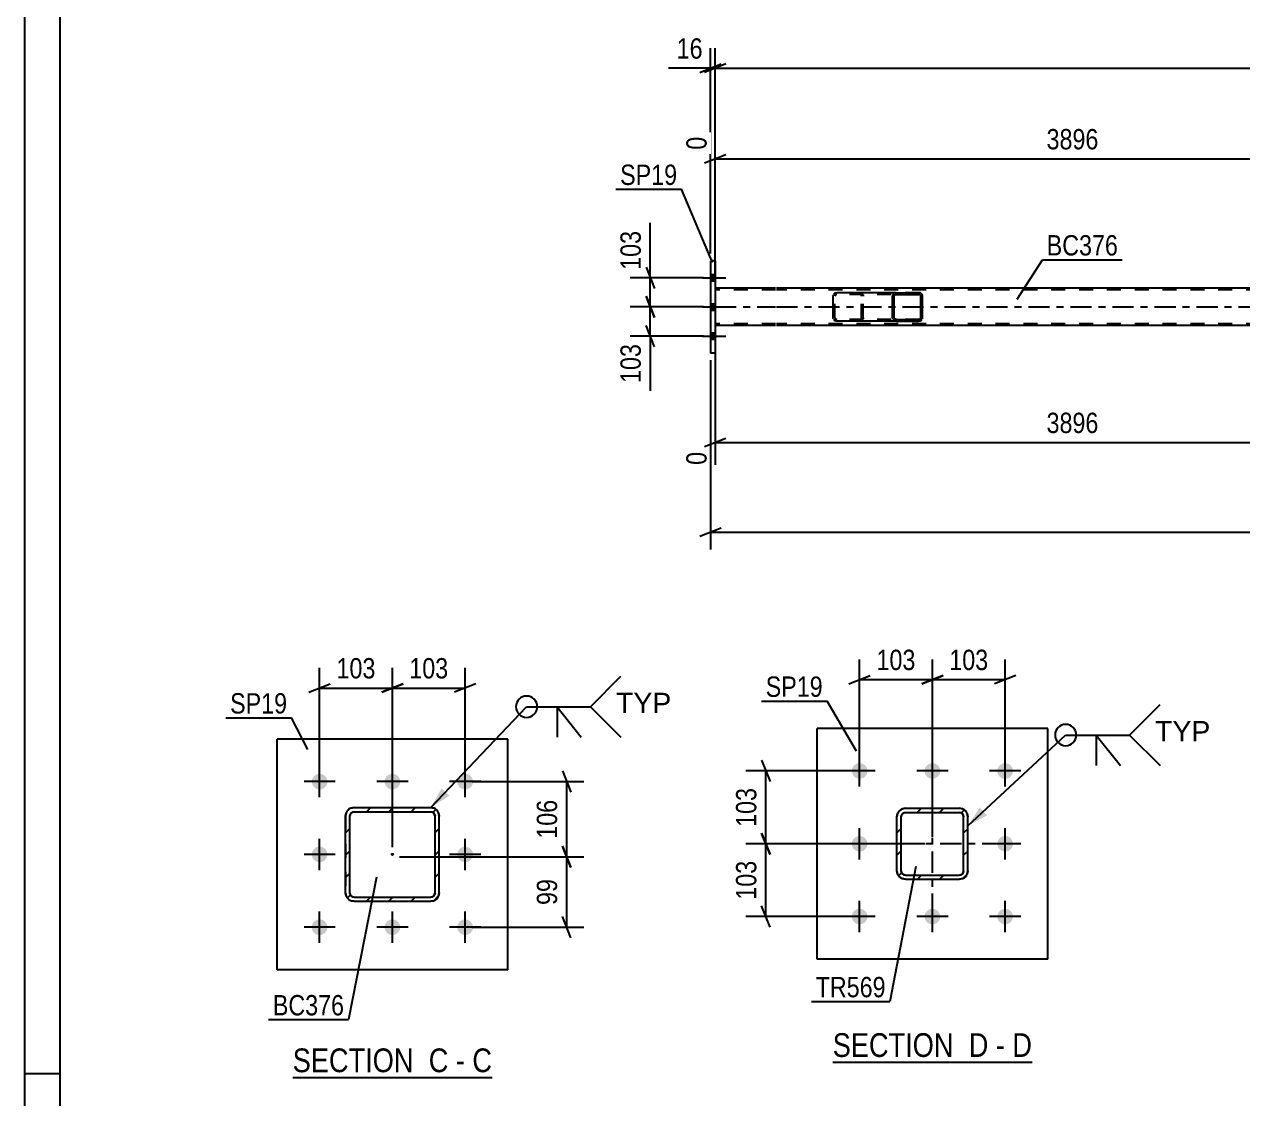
# Model space of a CAD drawing. Header units: millimetres. Extents: x 0 to 841, y 0 to 594.
# Drawn here: x 0 to 171.6, y 145.5 to 296.8 of the extents above; entities that cross this region are included whole.
import ezdxf

# ---------------------------------------------------------------- set-up
doc = ezdxf.new("R2010")
doc.units = ezdxf.units.MM
doc.linetypes.add('DXK_LINE_DOT2', pattern=[3.9198, 1.9599, -1.9599])
doc.linetypes.add('DXK_LINE_DOT3', pattern=[5.9187, 2.979, -0.9799, 0.9799, -0.9799])
doc.styles.add('Arial', font='ARIAL.TTF', dxfattribs={"height": 0.2})
doc.styles.add('Arial Narrow', font='ARIALN.TTF', dxfattribs={"height": 0.2})

# ---------------------------------------------------------------- blocks, each defined once
blk = doc.blocks.new('Unknown-318893670-1135')
at = {"color": 5, "linetype": 'Continuous'}
for p, q in [((0, 594), (0, 0)), ((5, 589), (5, 5)), ((5, 149), (0, 149))]:
    blk.add_line(p, q, dxfattribs=at)
blk = doc.blocks.new('Unknown-318893670-13 - 1372')
at = {"color": 6, "linetype": 'Continuous'}
blk.add_line((37.8, 148.49), (65.87, 148.49), dxfattribs=at)
at = {"color": 0, "linetype": 'Continuous'}
for points in [[(55.91, 149.24), (55.91, 152.74), (37.8, 152.74), (37.8, 149.24)], [(59.73, 149.24), (59.73, 152.74), (56.96, 152.74), (56.96, 149.24)], [(62.05, 149.24), (62.05, 152.74), (60.78, 152.74), (60.78, 149.24)], [(65.87, 149.24), (65.87, 152.74), (63.1, 152.74), (63.1, 149.24)]]:
    blk.add_wipeout(points, dxfattribs=at)
at = {"color": 7, "linetype": 'Continuous', "style": 'Arial Narrow'}
for s, p in [('SECTION ', (37.8, 149.24)), ('C', (56.96, 149.24)), ('C', (63.1, 149.24)), ('-', (60.78, 149.24))]:
    blk.add_text(s, height=3.34, dxfattribs=at).set_placement(p)
blk = doc.blocks.new('Unknown-318893670-14 - 6307')
at = {"color": 6, "linetype": 'Continuous'}
blk.add_line((113.86, 150.64), (141.93, 150.64), dxfattribs=at)
at = {"color": 0, "linetype": 'Continuous'}
for points in [[(131.97, 151.39), (131.97, 154.89), (113.86, 154.89), (113.86, 151.39)], [(135.79, 151.39), (135.79, 154.89), (133.02, 154.89), (133.02, 151.39)], [(138.11, 151.39), (138.11, 154.89), (136.84, 154.89), (136.84, 151.39)], [(141.93, 151.39), (141.93, 154.89), (139.16, 154.89), (139.16, 151.39)]]:
    blk.add_wipeout(points, dxfattribs=at)
at = {"color": 7, "linetype": 'Continuous', "style": 'Arial Narrow'}
for s, p in [('SECTION ', (113.86, 151.39)), ('D', (133.02, 151.39)), ('D', (139.16, 151.39)), ('-', (136.84, 151.39))]:
    blk.add_text(s, height=3.34, dxfattribs=at).set_placement(p)
blk = doc.blocks.new('Part-318893670-2825 - 2723')
at = {"linetype": 'Continuous'}
h = blk.add_hatch(dxfattribs=at)
h.set_pattern_fill('', scale=0.7, style=0, pattern_type=0)
h.set_pattern_definition([(45, (126.485, 258.693), (-1.57154, 1.57154), [])])
h.paths.add_polyline_path([(126.52, 258.51), (126.49, 258.69), (126.37, 258.85), (126.21, 258.95), (126.01, 258.99), (122.78, 258.99), (122.58, 258.95), (122.42, 258.85), (122.31, 258.69), (122.27, 258.51), (122.27, 255.47), (122.31, 255.29), (122.42, 255.13), (122.58, 255.03), (122.78, 254.99), (126.01, 254.99), (126.21, 255.03), (126.37, 255.13), (126.49, 255.29), (126.52, 255.47)])
h.paths.add_polyline_path([(126.25, 255.38), (126.19, 255.3), (126.11, 255.25), (126.01, 255.23), (122.78, 255.23), (122.68, 255.25), (122.6, 255.3), (122.54, 255.38), (122.52, 255.47), (122.52, 258.51), (122.54, 258.6), (122.6, 258.68), (122.68, 258.73), (122.78, 258.75), (126.01, 258.75), (126.11, 258.73), (126.19, 258.68), (126.25, 258.6), (126.27, 258.51), (126.27, 255.47)])
at = {"color": 2, "linetype": 'Continuous'}
for p, q in [((113.92, 258.51), (113.96, 258.69)), ((113.92, 255.47), (113.92, 258.51)), ((114.23, 258.95), (114.43, 258.99)), ((122.78, 258.99), (114.43, 258.99)), ((122.31, 258.69), (122.27, 258.51)), ((122.27, 255.47), (122.27, 258.51)), ((122.52, 258.51), (122.54, 258.6)), ((122.52, 255.47), (122.52, 258.51)), ((122.54, 258.6), (122.6, 258.68)), ((122.78, 258.99), (122.58, 258.95)), ((122.6, 258.68), (122.68, 258.73)), ((122.68, 258.73), (122.78, 258.75)), ((122.78, 258.99), (126.01, 258.99)), ((122.78, 258.75), (126.01, 258.75)), ((126.21, 258.95), (126.01, 258.99)), ((126.01, 258.75), (126.11, 258.73)), ((126.11, 258.73), (126.19, 258.68)), ((126.19, 258.68), (126.25, 258.6)), ((126.25, 258.6), (126.27, 258.51)), ((126.27, 255.47), (126.27, 258.51)), ((126.52, 258.51), (126.49, 258.69)), ((126.52, 255.47), (126.52, 258.51)), ((113.96, 255.29), (113.92, 255.47)), ((114.43, 254.99), (114.23, 255.03)), ((122.78, 254.99), (114.43, 254.99)), ((122.27, 255.47), (122.31, 255.29)), ((122.54, 255.38), (122.52, 255.47)), ((122.6, 255.3), (122.54, 255.38)), ((122.58, 255.03), (122.78, 254.99)), ((122.68, 255.25), (122.6, 255.3)), ((122.78, 255.23), (122.68, 255.25)), ((122.78, 255.23), (126.01, 255.23)), ((122.78, 254.99), (126.01, 254.99)), ((126.11, 255.25), (126.01, 255.23)), ((126.01, 254.99), (126.21, 255.03)), ((126.19, 255.3), (126.11, 255.25)), ((126.25, 255.38), (126.19, 255.3)), ((126.27, 255.47), (126.25, 255.38)), ((126.49, 255.29), (126.52, 255.47))]:
    blk.add_line(p, q, dxfattribs=at)
at = {"color": 7, "linetype": 'DXK_LINE_DOT2'}
for p, q in [((114.19, 258.6), (114.17, 258.51)), ((114.17, 255.47), (114.17, 258.51)), ((114.25, 258.68), (114.19, 258.6)), ((114.33, 258.73), (114.25, 258.68)), ((114.43, 258.75), (114.33, 258.73)), ((126.01, 258.75), (114.43, 258.75)), ((117.66, 258.99), (117.86, 258.95)), ((117.76, 258.73), (117.66, 258.75)), ((117.84, 258.68), (117.76, 258.73)), ((117.9, 258.6), (117.84, 258.68)), ((117.92, 258.51), (117.9, 258.6)), ((117.92, 255.47), (117.92, 258.51)), ((118.14, 258.69), (118.17, 258.51)), ((118.17, 255.47), (118.17, 258.51)), ((126.01, 258.99), (122.78, 258.99)), ((114.17, 255.47), (114.19, 255.38)), ((114.19, 255.38), (114.25, 255.3)), ((114.25, 255.3), (114.33, 255.25)), ((114.33, 255.25), (114.43, 255.23)), ((126.01, 255.23), (114.43, 255.23)), ((117.66, 255.23), (117.76, 255.25)), ((117.86, 255.03), (117.66, 254.99)), ((117.76, 255.25), (117.84, 255.3)), ((117.84, 255.3), (117.9, 255.38)), ((117.9, 255.38), (117.92, 255.47)), ((118.17, 255.47), (118.14, 255.29)), ((126.01, 254.99), (122.78, 254.99))]:
    blk.add_line(p, q, dxfattribs=at)
at = {"color": 2, "linetype": 'Continuous'}
for centre, start, end in [((114.41, 258.49), 110.7583, 155.68), ((122.76, 258.49), 110.7583, 155.68), ((126.03, 258.49), 24.32, 69.2417), ((114.41, 255.49), 204.32, 249.2417), ((122.76, 255.49), 204.32, 249.2417), ((126.03, 255.49), 290.7583, 335.68)]:
    blk.add_arc(centre, 0.496, start, end, dxfattribs=at)
at = {"color": 7, "linetype": 'DXK_LINE_DOT2'}
for centre, start, end in [((117.68, 258.49), 24.32, 69.2417), ((117.68, 255.49), 290.7583, 335.68)]:
    blk.add_arc(centre, 0.496, start, end, dxfattribs=at)
blk = doc.blocks.new('Part-318893670-2822 - 2723')
at = {"color": 2, "linetype": 'Continuous'}
for p, q in [((97.3, 263.49), (96.66, 263.49)), ((96.66, 263.49), (96.66, 250.49)), ((97.3, 263.49), (97.3, 250.49)), ((97.3, 250.49), (96.66, 250.49))]:
    blk.add_line(p, q, dxfattribs=at)
blk = doc.blocks.new('Part-318893670-2893 - 2723')
at = {"color": 2, "linetype": 'Continuous'}
for p, q in [((105.82, 259.63), (97.3, 259.63)), ((197.17, 259.63), (105.92, 259.63)), ((105.82, 254.35), (97.3, 254.35)), ((197.17, 254.35), (105.92, 254.35))]:
    blk.add_line(p, q, dxfattribs=at)
at = {"color": 7, "linetype": 'DXK_LINE_DOT2'}
for p, q in [((97.3, 259.63), (97.3, 254.35)), ((105.82, 259.39), (97.3, 259.39)), ((679.7, 259.39), (105.92, 259.39)), ((105.82, 254.59), (97.3, 254.59)), ((679.7, 254.59), (105.92, 254.59))]:
    blk.add_line(p, q, dxfattribs=at)
at = {"color": 7, "linetype": 'DXK_LINE_DOT3'}
for p, q in [((97.3, 256.99), (105.82, 256.99)), ((105.92, 256.99), (679.7, 256.99))]:
    blk.add_line(p, q, dxfattribs=at)
blk = doc.blocks.new('Bolt-318893670-2943 - 2723')
at = {"linetype": 'Continuous'}
for points in [[(97.3, 260.65), (97.3, 261.53), (96.66, 261.53), (96.66, 260.65)], [(97.3, 260.65), (97.3, 261.53), (96.66, 261.53), (96.66, 260.65)], [(97.3, 260.65), (97.3, 261.53), (96.66, 261.53), (96.66, 260.65)], [(97.3, 256.55), (97.3, 257.43), (96.66, 257.43), (96.66, 256.55)], [(97.3, 256.55), (97.3, 257.43), (96.66, 257.43), (96.66, 256.55)], [(97.3, 252.45), (97.3, 253.33), (96.66, 253.33), (96.66, 252.45)], [(97.3, 252.45), (97.3, 253.33), (96.66, 253.33), (96.66, 252.45)], [(97.3, 252.45), (97.3, 253.33), (96.66, 253.33), (96.66, 252.45)]]:
    blk.add_hatch(color=1, dxfattribs=at).paths.add_polyline_path(points)
at = {"color": 1, "linetype": 'Continuous'}
for p, q in [((95.5, 261.09), (98.82, 261.09)), ((95.5, 261.09), (98.82, 261.09)), ((95.5, 261.09), (98.82, 261.09)), ((96.66, 261.53), (97.3, 261.53)), ((96.66, 261.53), (97.3, 261.53)), ((96.66, 261.53), (97.3, 261.53)), ((96.66, 260.65), (97.3, 260.65)), ((96.66, 260.65), (97.3, 260.65)), ((96.66, 260.65), (97.3, 260.65)), ((96.66, 257.43), (97.3, 257.43)), ((96.66, 257.43), (97.3, 257.43)), ((95.5, 256.99), (98.82, 256.99)), ((95.5, 256.99), (98.82, 256.99)), ((96.66, 256.55), (97.3, 256.55)), ((96.66, 256.55), (97.3, 256.55)), ((95.5, 252.89), (98.82, 252.89)), ((95.5, 252.89), (98.82, 252.89)), ((95.5, 252.89), (98.82, 252.89)), ((96.66, 253.33), (97.3, 253.33)), ((96.66, 253.33), (97.3, 253.33)), ((96.66, 253.33), (97.3, 253.33)), ((96.66, 252.45), (97.3, 252.45)), ((96.66, 252.45), (97.3, 252.45)), ((96.66, 252.45), (97.3, 252.45))]:
    blk.add_line(p, q, dxfattribs=at)
blk = doc.blocks.new('Part-318893670-1404 - 1372')
at = {"linetype": 'Continuous'}
h = blk.add_hatch(dxfattribs=at)
h.set_pattern_fill('', scale=0.7, style=0, pattern_type=0)
h.set_pattern_definition([(45, (57.6958, 173.393), (-1.57154, 1.57154), [])])
h.paths.add_polyline_path([(57.24, 173.3), (57.7, 173.39), (58.09, 173.65), (58.35, 174.04), (58.44, 174.5), (58.44, 185.3), (58.35, 185.76), (58.09, 186.15), (57.7, 186.41), (57.24, 186.5), (46.44, 186.5), (45.98, 186.41), (45.59, 186.15), (45.33, 185.76), (45.24, 185.3), (45.24, 174.5), (45.33, 174.04), (45.59, 173.65), (45.98, 173.39), (46.44, 173.3)])
h.paths.add_polyline_path([(46.44, 173.9), (46.21, 173.95), (46.01, 174.08), (45.88, 174.27), (45.84, 174.5), (45.84, 185.3), (45.88, 185.53), (46.01, 185.73), (46.21, 185.86), (46.44, 185.9), (57.24, 185.9), (57.47, 185.86), (57.66, 185.73), (57.79, 185.53), (57.84, 185.3), (57.84, 174.5), (57.79, 174.27), (57.66, 174.08), (57.47, 173.95), (57.24, 173.9)])
blk.add_hatch(color=30, dxfattribs=at).paths.add_polyline_path([(51.84, 179.8, -1), (51.84, 180, -1)])
at = {"color": 7, "linetype": 'DXK_LINE_DOT2'}
for p, q in [((45.24, 185.3), (45.33, 185.76)), ((45.88, 185.53), (45.84, 185.3)), ((46.01, 185.73), (45.88, 185.53)), ((45.98, 186.41), (46.44, 186.5)), ((46.21, 185.86), (46.01, 185.73)), ((46.44, 185.9), (46.21, 185.86)), ((46.44, 186.5), (57.24, 186.5)), ((46.44, 185.9), (57.24, 185.9)), ((57.24, 186.5), (57.7, 186.41)), ((57.47, 185.86), (57.24, 185.9)), ((57.66, 185.73), (57.47, 185.86)), ((57.79, 185.53), (57.66, 185.73)), ((57.84, 185.3), (57.79, 185.53)), ((58.35, 185.76), (58.44, 185.3)), ((45.24, 185.3), (45.24, 174.5)), ((45.84, 174.5), (45.84, 185.3)), ((57.84, 174.5), (57.84, 185.3)), ((58.44, 174.5), (58.44, 185.3)), ((45.33, 174.04), (45.24, 174.5)), ((45.84, 174.5), (45.88, 174.27)), ((45.88, 174.27), (46.01, 174.08)), ((46.44, 173.3), (45.98, 173.39)), ((46.01, 174.08), (46.21, 173.95)), ((46.21, 173.95), (46.44, 173.9)), ((46.44, 173.9), (57.24, 173.9)), ((57.24, 173.9), (57.47, 173.95)), ((57.7, 173.39), (57.24, 173.3)), ((57.47, 173.95), (57.66, 174.08)), ((57.66, 174.08), (57.79, 174.27)), ((57.79, 174.27), (57.84, 174.5)), ((58.44, 174.5), (58.35, 174.04)), ((46.44, 173.3), (57.24, 173.3))]:
    blk.add_line(p, q, dxfattribs=at)
at = {"color": 2, "linetype": 'Continuous'}
for p, q in [((45.33, 185.76), (45.24, 185.3)), ((45.84, 185.3), (45.88, 185.53)), ((45.88, 185.53), (46.01, 185.73)), ((46.44, 186.5), (45.98, 186.41)), ((46.01, 185.73), (46.21, 185.86)), ((46.21, 185.86), (46.44, 185.9)), ((46.44, 186.5), (46.44, 186.5)), ((46.44, 186.5), (57.24, 186.5)), ((46.44, 185.9), (46.44, 185.9)), ((46.44, 185.9), (57.24, 185.9)), ((57.24, 186.5), (57.24, 186.5)), ((57.7, 186.41), (57.24, 186.5)), ((57.24, 185.9), (57.24, 185.9)), ((57.24, 185.9), (57.47, 185.86)), ((57.47, 185.86), (57.66, 185.73)), ((57.66, 185.73), (57.79, 185.53)), ((57.79, 185.53), (57.84, 185.3)), ((58.44, 185.3), (58.35, 185.76)), ((45.24, 185.3), (45.24, 185.3)), ((45.24, 174.5), (45.24, 185.3)), ((45.84, 185.3), (45.84, 185.3)), ((45.84, 174.5), (45.84, 185.3)), ((57.84, 185.3), (57.84, 185.3)), ((57.84, 174.5), (57.84, 185.3)), ((58.44, 185.3), (58.44, 185.3)), ((58.44, 174.5), (58.44, 185.3)), ((45.24, 174.5), (45.24, 174.5)), ((45.24, 174.5), (45.33, 174.04)), ((45.84, 174.5), (45.84, 174.5)), ((45.88, 174.27), (45.84, 174.5)), ((46.01, 174.08), (45.88, 174.27)), ((45.98, 173.39), (46.44, 173.3)), ((46.21, 173.95), (46.01, 174.08)), ((46.44, 173.9), (46.21, 173.95)), ((46.44, 173.9), (46.44, 173.9)), ((46.44, 173.9), (57.24, 173.9)), ((57.47, 173.95), (57.24, 173.9)), ((57.24, 173.9), (57.24, 173.9)), ((57.24, 173.3), (57.7, 173.39)), ((57.66, 174.08), (57.47, 173.95)), ((57.79, 174.27), (57.66, 174.08)), ((57.84, 174.5), (57.79, 174.27)), ((57.84, 174.5), (57.84, 174.5)), ((58.35, 174.04), (58.44, 174.5)), ((58.44, 174.5), (58.44, 174.5)), ((46.44, 173.3), (46.44, 173.3)), ((46.44, 173.3), (57.24, 173.3)), ((57.24, 173.3), (57.24, 173.3))]:
    blk.add_line(p, q, dxfattribs=at)
at = {"color": 7, "linetype": 'DXK_LINE_DOT3'}
blk.add_line((51.84, 179.9), (51.84, 179.9), dxfattribs=at)
at = {"color": 30, "linetype": 'DXK_LINE_DOT3'}
blk.add_line((51.84, 179.9), (51.84, 179.9), dxfattribs=at)
at = {"color": 30, "linetype": 'Continuous'}
blk.add_circle((51.84, 179.9), 0.1, dxfattribs=at)
at = {"color": 7, "linetype": 'DXK_LINE_DOT2'}
for centre, start, end in [((46.44, 185.3), 112.5, 157.5), ((57.24, 185.3), 22.5, 67.5), ((46.44, 174.5), 202.5, 247.5), ((57.24, 174.5), 292.5, 337.5)]:
    blk.add_arc(centre, 1.2, start, end, dxfattribs=at)
at = {"color": 2, "linetype": 'Continuous'}
for centre, start, end in [((46.44, 185.3), 112.5, 157.5), ((57.24, 185.3), 22.5, 67.5), ((46.44, 174.5), 202.5, 247.5), ((57.24, 174.5), 292.5, 337.5)]:
    blk.add_arc(centre, 1.2, start, end, dxfattribs=at)
blk = doc.blocks.new('Part-318893670-1528 - 1372')
at = {"color": 2, "linetype": 'Continuous'}
for p, q in [((68.09, 196.15), (35.59, 196.15)), ((35.59, 163.65), (35.59, 196.15)), ((68.09, 163.65), (68.09, 196.15)), ((68.09, 163.65), (35.59, 163.65))]:
    blk.add_line(p, q, dxfattribs=at)
blk = doc.blocks.new('Bolt-318893670-1536 - 1372')
at = {"linetype": 'Continuous'}
for points in [[(41.59, 189.05, -1), (41.59, 191.25, -1)], [(51.84, 189.05, -1), (51.84, 191.25, -1)], [(62.09, 189.05, -1), (62.09, 191.25, -1)], [(41.59, 178.8, -1), (41.59, 181, -1)], [(62.09, 178.8, -1), (62.09, 181, -1)], [(41.59, 168.55, -1), (41.59, 170.75, -1)], [(51.84, 168.55, -1), (51.84, 170.75, -1)], [(62.09, 168.55, -1), (62.09, 170.75, -1)]]:
    blk.add_hatch(color=1, dxfattribs=at).paths.add_polyline_path(points)
at = {"color": 1, "linetype": 'Continuous'}
for p, q in [((41.59, 187.95), (41.59, 192.35)), ((51.84, 187.95), (51.84, 192.35)), ((62.09, 187.95), (62.09, 192.35)), ((43.79, 190.15), (39.39, 190.15)), ((54.04, 190.15), (49.64, 190.15)), ((64.29, 190.15), (59.89, 190.15)), ((41.59, 177.7), (41.59, 182.1)), ((62.09, 177.7), (62.09, 182.1)), ((43.79, 179.9), (39.39, 179.9)), ((64.29, 179.9), (59.89, 179.9)), ((41.59, 167.45), (41.59, 171.85)), ((51.84, 167.45), (51.84, 171.85)), ((62.09, 167.45), (62.09, 171.85)), ((43.79, 169.65), (39.39, 169.65)), ((54.04, 169.65), (49.64, 169.65)), ((64.29, 169.65), (59.89, 169.65))]:
    blk.add_line(p, q, dxfattribs=at)
blk = doc.blocks.new('Bolt-318893670-6455 - 6307')
at = {"linetype": 'Continuous'}
for points in [[(117.65, 190.55, -1), (117.65, 192.75, -1)], [(127.9, 190.55, -1), (127.9, 192.75, -1)], [(138.15, 190.55, -1), (138.15, 192.75, -1)], [(117.65, 180.3, -1), (117.65, 182.5, -1)], [(138.15, 180.3, -1), (138.15, 182.5, -1)], [(117.65, 170.05, -1), (117.65, 172.25, -1)], [(127.9, 170.05, -1), (127.9, 172.25, -1)], [(138.15, 170.05, -1), (138.15, 172.25, -1)]]:
    blk.add_hatch(color=1, dxfattribs=at).paths.add_polyline_path(points)
at = {"color": 1, "linetype": 'Continuous'}
for p, q in [((117.65, 189.45), (117.65, 193.85)), ((127.9, 189.45), (127.9, 193.85)), ((138.15, 189.45), (138.15, 193.85)), ((119.85, 191.65), (115.45, 191.65)), ((130.1, 191.65), (125.7, 191.65)), ((140.35, 191.65), (135.95, 191.65)), ((117.65, 179.2), (117.65, 183.6)), ((138.15, 179.2), (138.15, 183.6)), ((119.85, 181.4), (115.45, 181.4)), ((140.35, 181.4), (135.95, 181.4)), ((117.65, 168.95), (117.65, 173.35)), ((127.9, 168.95), (127.9, 173.35)), ((138.15, 168.95), (138.15, 173.35)), ((119.85, 171.15), (115.45, 171.15)), ((130.1, 171.15), (125.7, 171.15)), ((140.35, 171.15), (135.95, 171.15))]:
    blk.add_line(p, q, dxfattribs=at)
blk = doc.blocks.new('Part-318893670-6316 - 6307')
at = {"color": 2, "linetype": 'Continuous'}
for p, q in [((144.15, 197.65), (111.65, 197.65)), ((111.65, 165.15), (111.65, 197.65)), ((144.15, 165.15), (144.15, 197.65)), ((144.15, 165.15), (111.65, 165.15))]:
    blk.add_line(p, q, dxfattribs=at)
blk = doc.blocks.new('Part-318893670-6452 - 6307')
at = {"linetype": 'Continuous'}
h = blk.add_hatch(dxfattribs=at)
h.set_pattern_fill('', scale=0.7, style=0, pattern_type=0)
h.set_pattern_definition([(45, (132.1547, 176.4886), (-1.57154, 1.57154), [])])
h.paths.add_polyline_path([(131.7, 176.4), (132.15, 176.49), (132.54, 176.75), (132.8, 177.14), (132.9, 177.6), (132.9, 185.2), (132.8, 185.66), (132.54, 186.05), (132.15, 186.31), (131.7, 186.4), (124.1, 186.4), (123.64, 186.31), (123.25, 186.05), (122.99, 185.66), (122.9, 185.2), (122.9, 177.6), (122.99, 177.14), (123.25, 176.75), (123.64, 176.49), (124.1, 176.4)])
h.paths.add_polyline_path([(124.1, 177), (123.87, 177.04), (123.67, 177.17), (123.54, 177.37), (123.5, 177.6), (123.5, 185.2), (123.54, 185.43), (123.67, 185.62), (123.87, 185.75), (124.1, 185.8), (131.7, 185.8), (131.93, 185.75), (132.12, 185.62), (132.25, 185.43), (132.3, 185.2), (132.3, 177.6), (132.25, 177.37), (132.12, 177.17), (131.93, 177.04), (131.7, 177)])
at = {"color": 7, "linetype": 'DXK_LINE_DOT3'}
for p, q in [((127.9, 171.4), (127.9, 191.4)), ((137.9, 181.4), (117.9, 181.4))]:
    blk.add_line(p, q, dxfattribs=at)
at = {"color": 7, "linetype": 'DXK_LINE_DOT2'}
for p, q in [((122.9, 185.2), (122.99, 185.66)), ((123.54, 185.43), (123.5, 185.2)), ((123.67, 185.62), (123.54, 185.43)), ((123.64, 186.31), (124.1, 186.4)), ((123.87, 185.75), (123.67, 185.62)), ((124.1, 185.8), (123.87, 185.75)), ((124.1, 186.4), (131.7, 186.4)), ((124.1, 185.8), (131.7, 185.8)), ((131.7, 186.4), (132.15, 186.31)), ((131.93, 185.75), (131.7, 185.8)), ((132.12, 185.62), (131.93, 185.75)), ((132.25, 185.43), (132.12, 185.62)), ((132.3, 185.2), (132.25, 185.43)), ((132.8, 185.66), (132.9, 185.2)), ((122.9, 177.6), (122.9, 185.2)), ((123.5, 177.6), (123.5, 185.2)), ((132.3, 177.6), (132.3, 185.2)), ((132.9, 177.6), (132.9, 185.2)), ((122.99, 177.14), (122.9, 177.6)), ((123.5, 177.6), (123.54, 177.37)), ((123.54, 177.37), (123.67, 177.17)), ((123.67, 177.17), (123.87, 177.04)), ((123.87, 177.04), (124.1, 177)), ((124.1, 177), (131.7, 177)), ((131.7, 177), (131.93, 177.04)), ((131.93, 177.04), (132.12, 177.17)), ((132.12, 177.17), (132.25, 177.37)), ((132.25, 177.37), (132.3, 177.6)), ((132.9, 177.6), (132.8, 177.14)), ((124.1, 176.4), (123.64, 176.49)), ((124.1, 176.4), (131.7, 176.4)), ((132.15, 176.49), (131.7, 176.4))]:
    blk.add_line(p, q, dxfattribs=at)
at = {"color": 2, "linetype": 'Continuous'}
for p, q in [((122.99, 185.66), (122.9, 185.2)), ((123.5, 185.2), (123.54, 185.43)), ((123.54, 185.43), (123.67, 185.62)), ((124.1, 186.4), (123.64, 186.31)), ((123.67, 185.62), (123.87, 185.75)), ((123.87, 185.75), (124.1, 185.8)), ((124.1, 186.4), (131.7, 186.4)), ((124.1, 185.8), (131.7, 185.8)), ((132.15, 186.31), (131.7, 186.4)), ((131.7, 185.8), (131.93, 185.75)), ((131.93, 185.75), (132.12, 185.62)), ((132.12, 185.62), (132.25, 185.43)), ((132.25, 185.43), (132.3, 185.2)), ((132.9, 185.2), (132.8, 185.66)), ((122.9, 177.6), (122.9, 185.2)), ((123.5, 177.6), (123.5, 185.2)), ((132.3, 177.6), (132.3, 185.2)), ((132.9, 177.6), (132.9, 185.2)), ((122.9, 177.6), (122.99, 177.14)), ((123.54, 177.37), (123.5, 177.6)), ((123.67, 177.17), (123.54, 177.37)), ((123.87, 177.04), (123.67, 177.17)), ((124.1, 177), (123.87, 177.04)), ((124.1, 177), (131.7, 177)), ((131.93, 177.04), (131.7, 177)), ((132.12, 177.17), (131.93, 177.04)), ((132.25, 177.37), (132.12, 177.17)), ((132.3, 177.6), (132.25, 177.37)), ((132.8, 177.14), (132.9, 177.6)), ((123.64, 176.49), (124.1, 176.4)), ((124.1, 176.4), (131.7, 176.4)), ((131.7, 176.4), (132.15, 176.49))]:
    blk.add_line(p, q, dxfattribs=at)
at = {"color": 7, "linetype": 'DXK_LINE_DOT2'}
for centre, start, end in [((124.1, 185.2), 112.5, 157.5), ((131.7, 185.2), 22.5, 67.5), ((124.1, 177.6), 202.5, 247.5), ((131.7, 177.6), 292.5, 337.5)]:
    blk.add_arc(centre, 1.2, start, end, dxfattribs=at)
at = {"color": 2, "linetype": 'Continuous'}
for centre, start, end in [((124.1, 185.2), 112.5, 157.5), ((131.7, 185.2), 22.5, 67.5), ((124.1, 177.6), 202.5, 247.5), ((131.7, 177.6), 292.5, 337.5)]:
    blk.add_arc(centre, 1.2, start, end, dxfattribs=at)
blk = doc.blocks.new('StraightDimension-318893670-3014 - 2723')
at = {"color": 7, "linetype": 'Continuous'}
for p, q in [((96.66, 264.49), (96.66, 293.44)), ((97.3, 262.56), (97.3, 293.44)), ((95.16, 289.99), (98.16, 291.19)), ((98.8, 291.19), (95.8, 289.99)), ((96.66, 290.59), (97.3, 290.59))]:
    blk.add_line(p, q, dxfattribs=at)
at = {"color": 0}
blk.add_wipeout([(96.13, 291.34), (96.13, 295.54), (91.28, 295.54), (91.28, 291.34)], dxfattribs=at)
at = {"color": 7, "linetype": 'Continuous'}
blk.add_line((96.66, 290.59), (90.75, 290.59), dxfattribs=at)
blk.add_line((96.66, 290.59), (90.75, 290.59), dxfattribs=at)
at = {"color": 3, "style": 'Arial Narrow'}
blk.add_text('16', height=2.863, dxfattribs=at).set_placement((91.88, 291.94))
blk = doc.blocks.new('StraightDimension-318893670-3024 - 2723')
at = {"color": 7, "linetype": 'Continuous'}
for p, q in [((97.3, 262.56), (97.3, 293.44)), ((98.8, 291.19), (95.8, 289.99)), ((97.3, 290.59), (688.32, 290.59))]:
    blk.add_line(p, q, dxfattribs=at)
blk = doc.blocks.new('StraightDimension-318893670-3062 - 2723')
at = {"color": 7, "linetype": 'Continuous'}
for p, q in [((97.3, 253.35), (97.3, 234.75)), ((197.97, 244.95), (197.97, 229.27)), ((98.8, 238.48), (95.8, 237.28)), ((97.3, 237.88), (197.97, 237.88)), ((196.47, 237.28), (199.47, 238.48))]:
    blk.add_line(p, q, dxfattribs=at)
at = {"color": 0}
blk.add_wipeout([(151.89, 238.63), (151.89, 242.83), (143.38, 242.83), (143.38, 238.63)], dxfattribs=at)
at = {"color": 0, "linetype": 'Continuous'}
for points in [[(96.7, 237.18), (92.5, 237.18), (92.5, 234.15), (96.7, 234.15)], [(197.37, 237.18), (193.17, 237.18), (193.17, 228.67), (197.37, 228.67)]]:
    blk.add_wipeout(points, dxfattribs=at)
at = {"color": 3, "style": 'Arial Narrow'}
blk.add_text('3896', height=2.863, dxfattribs=at).set_placement((143.98, 239.23))
at = {"color": 3, "linetype": 'Continuous', "style": 'Arial Narrow'}
for s, height, p in [('0', 2.86, (96.1, 234.75)), ('3896', 2.863, (196.77, 229.27))]:
    blk.add_text(s, height=height, rotation=90.0002, dxfattribs=at).set_placement(p)
blk = doc.blocks.new('StraightDimension-318893670-3068 - 2723')
at = {"color": 7, "linetype": 'Continuous'}
for p, q in [((87.57, 262.59), (88.77, 259.59)), ((95.66, 261.09), (85.32, 261.09)), ((88.17, 256.99), (88.17, 261.09)), ((88.77, 255.49), (87.57, 258.49)), ((95.66, 256.99), (85.32, 256.99))]:
    blk.add_line(p, q, dxfattribs=at)
at = {"color": 0}
blk.add_wipeout([(87.42, 268.3), (83.22, 268.3), (83.22, 261.61), (87.42, 261.61)], dxfattribs=at)
at = {"color": 7, "linetype": 'Continuous'}
blk.add_line((88.17, 261.09), (88.17, 268.82), dxfattribs=at)
blk.add_line((88.17, 261.09), (88.17, 268.82), dxfattribs=at)
at = {"color": 3, "style": 'Arial Narrow'}
blk.add_text('103', height=2.863, rotation=90.0002, dxfattribs=at).set_placement((86.82, 262.21))
blk = doc.blocks.new('StraightDimension-318893670-3076 - 2723')
at = {"color": 7, "linetype": 'Continuous'}
for p, q in [((87.57, 258.49), (88.77, 255.49)), ((95.66, 256.99), (85.32, 256.99)), ((88.17, 252.89), (88.17, 256.99)), ((88.77, 251.39), (87.57, 254.39)), ((95.66, 252.89), (85.32, 252.89))]:
    blk.add_line(p, q, dxfattribs=at)
at = {"color": 0}
blk.add_wipeout([(87.42, 252.36), (83.22, 252.36), (83.22, 245.68), (87.42, 245.68)], dxfattribs=at)
at = {"color": 7, "linetype": 'Continuous'}
blk.add_line((88.17, 252.89), (88.17, 245.16), dxfattribs=at)
blk.add_line((88.17, 252.89), (88.17, 245.16), dxfattribs=at)
at = {"color": 3, "style": 'Arial Narrow'}
blk.add_text('103', height=2.863, rotation=90.0002, dxfattribs=at).set_placement((86.82, 246.28))
blk = doc.blocks.new('StraightDimension-318893670-3164 - 2723')
at = {"color": 7, "linetype": 'Continuous'}
for p, q in [((197.97, 268.31), (197.97, 286.44)), ((97.3, 260.63), (97.3, 280.95)), ((98.8, 278.42), (95.8, 277.22)), ((196.47, 277.22), (199.47, 278.42)), ((97.3, 277.82), (197.97, 277.82))]:
    blk.add_line(p, q, dxfattribs=at)
at = {"color": 0, "linetype": 'Continuous'}
for points in [[(197.37, 287.04), (193.17, 287.04), (193.17, 278.52), (197.37, 278.52)], [(96.7, 281.55), (92.5, 281.55), (92.5, 278.52), (96.7, 278.52)]]:
    blk.add_wipeout(points, dxfattribs=at)
at = {"color": 0}
blk.add_wipeout([(151.89, 278.57), (151.89, 282.77), (143.38, 282.77), (143.38, 278.57)], dxfattribs=at)
at = {"color": 3, "linetype": 'Continuous', "style": 'Arial Narrow'}
for s, height, p in [('3896', 2.863, (196.77, 279.12)), ('0', 2.86, (96.1, 279.12))]:
    blk.add_text(s, height=height, rotation=90.0002, dxfattribs=at).set_placement(p)
at = {"color": 3, "style": 'Arial Narrow'}
blk.add_text('3896', height=2.863, dxfattribs=at).set_placement((143.98, 279.17))
blk = doc.blocks.new('StraightDimension-318893670-3170 - 2723')
at = {"color": 7, "linetype": 'Continuous'}
for p, q in [((96.66, 249.49), (96.66, 222.85)), ((98.16, 225.85), (95.16, 224.65)), ((96.66, 225.25), (688.96, 225.25))]:
    blk.add_line(p, q, dxfattribs=at)
blk = doc.blocks.new('StraightDimension-318893670-1580 - 1372')
at = {"color": 7, "linetype": 'Continuous'}
for p, q in [((75.79, 191.65), (76.99, 188.65)), ((63.09, 190.15), (78.79, 190.15)), ((76.39, 179.56), (76.39, 190.15)), ((76.99, 178.06), (75.79, 181.06)), ((52.84, 179.56), (78.79, 179.56))]:
    blk.add_line(p, q, dxfattribs=at)
at = {"color": 0}
blk.add_wipeout([(75.64, 188.2), (71.44, 188.2), (71.44, 181.51), (75.64, 181.51)], dxfattribs=at)
at = {"color": 3, "style": 'Arial Narrow'}
blk.add_text('106', height=2.863, rotation=90.0002, dxfattribs=at).set_placement((75.04, 182.11))
blk = doc.blocks.new('StraightDimension-318893670-1563 - 1372')
at = {"color": 7, "linetype": 'Continuous'}
for p, q in [((75.79, 181.06), (76.99, 178.06)), ((52.84, 179.56), (78.79, 179.56)), ((76.39, 169.65), (76.39, 179.56)), ((76.99, 168.15), (75.79, 171.15)), ((63.09, 169.65), (78.79, 169.65))]:
    blk.add_line(p, q, dxfattribs=at)
at = {"color": 0}
blk.add_wipeout([(75.64, 177.03), (71.44, 177.03), (71.44, 172.18), (75.64, 172.18)], dxfattribs=at)
at = {"color": 3, "style": 'Arial Narrow'}
blk.add_text('99', height=2.863, rotation=90.0002, dxfattribs=at).set_placement((75.04, 172.78))
blk = doc.blocks.new('StraightDimension-318893670-1591 - 1372')
at = {"color": 7, "linetype": 'Continuous'}
for p, q in [((51.84, 180.9), (51.84, 206.18)), ((62.09, 191.15), (62.09, 206.18)), ((50.34, 202.73), (53.34, 203.93)), ((51.84, 203.33), (62.09, 203.33)), ((63.59, 203.93), (60.59, 202.73))]:
    blk.add_line(p, q, dxfattribs=at)
at = {"color": 0}
blk.add_wipeout([(60.3, 204.08), (60.3, 208.28), (53.62, 208.28), (53.62, 204.08)], dxfattribs=at)
at = {"color": 3, "style": 'Arial Narrow'}
blk.add_text('103', height=2.863, dxfattribs=at).set_placement((54.22, 204.68))
blk = doc.blocks.new('StraightDimension-318893670-1601 - 1372')
at = {"color": 7, "linetype": 'Continuous'}
for p, q in [((41.59, 191.15), (41.59, 206.18)), ((51.84, 180.9), (51.84, 206.18)), ((40.09, 202.73), (43.09, 203.93)), ((41.59, 203.33), (51.84, 203.33)), ((53.34, 203.93), (50.34, 202.73))]:
    blk.add_line(p, q, dxfattribs=at)
at = {"color": 0}
blk.add_wipeout([(50.05, 204.08), (50.05, 208.28), (43.37, 208.28), (43.37, 204.08)], dxfattribs=at)
at = {"color": 3, "style": 'Arial Narrow'}
blk.add_text('103', height=2.863, dxfattribs=at).set_placement((43.97, 204.68))
blk = doc.blocks.new('StraightDimension-318893670-6501 - 6307')
at = {"color": 7, "linetype": 'Continuous'}
for p, q in [((103.85, 193.15), (105.05, 190.15)), ((116.65, 191.65), (101.6, 191.65)), ((104.45, 181.4), (104.45, 191.65)), ((105.05, 179.9), (103.85, 182.9)), ((126.9, 181.4), (101.6, 181.4))]:
    blk.add_line(p, q, dxfattribs=at)
at = {"color": 0}
blk.add_wipeout([(103.7, 189.86), (99.5, 189.86), (99.5, 183.18), (103.7, 183.18)], dxfattribs=at)
at = {"color": 3, "style": 'Arial Narrow'}
blk.add_text('103', height=2.863, rotation=90.0002, dxfattribs=at).set_placement((103.1, 183.78))
blk = doc.blocks.new('StraightDimension-318893670-6466 - 6307')
at = {"color": 7, "linetype": 'Continuous'}
for p, q in [((117.65, 192.65), (117.65, 207.36)), ((127.9, 182.4), (127.9, 207.36)), ((116.15, 203.91), (119.15, 205.11)), ((117.65, 204.51), (127.9, 204.51)), ((129.4, 205.11), (126.4, 203.91))]:
    blk.add_line(p, q, dxfattribs=at)
at = {"color": 0}
blk.add_wipeout([(126.11, 205.26), (126.11, 209.46), (119.43, 209.46), (119.43, 205.26)], dxfattribs=at)
at = {"color": 3, "style": 'Arial Narrow'}
blk.add_text('103', height=2.863, dxfattribs=at).set_placement((120.03, 205.86))
blk = doc.blocks.new('StraightDimension-318893670-6483 - 6307')
at = {"color": 7, "linetype": 'Continuous'}
for p, q in [((127.9, 182.4), (127.9, 207.36)), ((138.15, 192.65), (138.15, 207.36)), ((126.4, 203.91), (129.4, 205.11)), ((127.9, 204.51), (138.15, 204.51)), ((139.65, 205.11), (136.65, 203.91))]:
    blk.add_line(p, q, dxfattribs=at)
at = {"color": 0}
blk.add_wipeout([(136.36, 205.26), (136.36, 209.46), (129.68, 209.46), (129.68, 205.26)], dxfattribs=at)
at = {"color": 3, "style": 'Arial Narrow'}
blk.add_text('103', height=2.863, dxfattribs=at).set_placement((130.28, 205.86))
blk = doc.blocks.new('StraightDimension-318893670-6518 - 6307')
at = {"color": 7, "linetype": 'Continuous'}
for p, q in [((103.85, 182.9), (105.05, 179.9)), ((126.9, 181.4), (101.6, 181.4)), ((104.45, 171.15), (104.45, 181.4)), ((105.05, 169.65), (103.85, 172.65)), ((116.65, 171.15), (101.6, 171.15))]:
    blk.add_line(p, q, dxfattribs=at)
at = {"color": 0}
blk.add_wipeout([(103.7, 179.61), (99.5, 179.61), (99.5, 172.93), (103.7, 172.93)], dxfattribs=at)
at = {"color": 3, "style": 'Arial Narrow'}
blk.add_text('103', height=2.863, rotation=90.0002, dxfattribs=at).set_placement((103.1, 173.53))
blk = doc.blocks.new('Mark-318893670-2818 - 2723')
at = {"color": 0}
blk.add_wipeout([(91.96, 274.16), (91.96, 277.16), (83.92, 277.16), (83.92, 274.16)], dxfattribs=at)
blk.add_wipeout([(91.96, 274.16), (91.96, 277.16), (83.92, 277.16), (83.92, 274.16)], dxfattribs=at)
at = {"color": 30, "linetype": 'Continuous'}
for p in [(83.32, 273.56), (96.95, 263.22)]:
    blk.add_line(p, (92.56, 273.56), dxfattribs=at)
at = {"color": 3, "style": 'Arial Narrow'}
blk.add_text('SP19', height=2.863, dxfattribs=at).set_placement((83.92, 274.16))
blk = doc.blocks.new('Mark-318893670-2889 - 2723')
at = {"color": 0}
blk.add_wipeout([(154.05, 264.23), (154.05, 267.23), (144, 267.23), (144, 264.23)], dxfattribs=at)
blk.add_wipeout([(154.05, 264.23), (154.05, 267.23), (144, 267.23), (144, 264.23)], dxfattribs=at)
at = {"color": 30, "linetype": 'Continuous'}
for p, q in [((139.86, 258.07), (143.4, 263.63)), ((143.4, 263.63), (154.65, 263.63))]:
    blk.add_line(p, q, dxfattribs=at)
at = {"color": 3, "style": 'Arial Narrow'}
blk.add_text('BC376', height=2.863, dxfattribs=at).set_placement((144, 264.23))
blk = doc.blocks.new('Mark-318893670-1399 - 1372')
at = {"color": 0}
blk.add_wipeout([(45.05, 157.24), (45.05, 160.24), (35, 160.24), (35, 157.24)], dxfattribs=at)
blk.add_wipeout([(45.05, 157.24), (45.05, 160.24), (35, 160.24), (35, 157.24)], dxfattribs=at)
at = {"color": 30, "linetype": 'Continuous'}
for p in [(49.61, 176.68), (34.4, 156.64)]:
    blk.add_line(p, (45.65, 156.64), dxfattribs=at)
at = {"color": 3, "style": 'Arial Narrow'}
blk.add_text('BC376', height=2.863, dxfattribs=at).set_placement((35, 157.24))
blk = doc.blocks.new('Mark-318893670-1524 - 1372')
at = {"color": 0}
blk.add_wipeout([(37.02, 199.74), (37.02, 202.74), (28.98, 202.74), (28.98, 199.74)], dxfattribs=at)
blk.add_wipeout([(37.02, 199.74), (37.02, 202.74), (28.98, 202.74), (28.98, 199.74)], dxfattribs=at)
at = {"color": 30, "linetype": 'Continuous'}
for p in [(28.38, 199.14), (39.93, 194.67)]:
    blk.add_line(p, (37.62, 199.14), dxfattribs=at)
at = {"color": 3, "style": 'Arial Narrow'}
blk.add_text('SP19', height=2.863, dxfattribs=at).set_placement((28.98, 199.74))
blk = doc.blocks.new('WeldMark-318893670-1611 - 1372')
at = {"linetype": 'Continuous'}
blk.add_hatch(color=30, dxfattribs=at).paths.add_polyline_path([(59.85, 188.16), (57.24, 186.5), (58.76, 189.19)])
at = {"color": 30, "linetype": 'Continuous'}
for p, q in [((57.24, 186.5), (70.74, 200.69)), ((70.74, 200.69), (79.74, 200.69))]:
    blk.add_line(p, q, dxfattribs=at)
at = {"color": 3, "linetype": 'Continuous'}
for q in [(78.45, 196.41), (75.03, 196.41)]:
    blk.add_line((75.03, 200.69), q, dxfattribs=at)
for start, end in [(90, 270), (270, 90)]:
    blk.add_arc((70.74, 200.69), 1.5, start, end, dxfattribs=at)
at = {"color": 0, "linetype": 'Continuous'}
blk.add_wipeout([(91.12, 199.79), (91.12, 202.79), (83.34, 202.79), (83.34, 199.79)], dxfattribs=at)
blk.add_wipeout([(91.12, 199.79), (91.12, 202.79), (83.34, 202.79), (83.34, 199.79)], dxfattribs=at)
at = {"color": 3, "linetype": 'Continuous'}
for q in [(84.03, 204.98), (84.03, 196.41)]:
    blk.add_line((79.74, 200.69), q, dxfattribs=at)
at = {"color": 3, "linetype": 'Continuous', "style": 'Arial'}
blk.add_text('TYP', height=2.865, dxfattribs=at).set_placement((83.34, 199.79))
blk = doc.blocks.new('WeldMark-318893670-6535 - 6307')
at = {"linetype": 'Continuous'}
blk.add_hatch(color=30, dxfattribs=at).paths.add_polyline_path([(135.6, 185.41), (132.9, 183.92), (134.58, 186.51)])
at = {"color": 30, "linetype": 'Continuous'}
for p, q in [((132.9, 183.92), (146.67, 196.71)), ((146.67, 196.71), (155.67, 196.71))]:
    blk.add_line(p, q, dxfattribs=at)
at = {"color": 3, "linetype": 'Continuous'}
for q in [(154.39, 192.43), (150.96, 192.43)]:
    blk.add_line((150.96, 196.71), q, dxfattribs=at)
for start, end in [(90, 270), (270, 90)]:
    blk.add_arc((146.67, 196.71), 1.5, start, end, dxfattribs=at)
at = {"color": 0, "linetype": 'Continuous'}
blk.add_wipeout([(167.05, 195.81), (167.05, 198.81), (159.27, 198.81), (159.27, 195.81)], dxfattribs=at)
blk.add_wipeout([(167.05, 195.81), (167.05, 198.81), (159.27, 198.81), (159.27, 195.81)], dxfattribs=at)
at = {"color": 3, "linetype": 'Continuous'}
for q in [(159.96, 201), (159.96, 192.43)]:
    blk.add_line((155.67, 196.71), q, dxfattribs=at)
at = {"color": 3, "linetype": 'Continuous', "style": 'Arial'}
blk.add_text('TYP', height=2.865, dxfattribs=at).set_placement((159.27, 195.81))
blk = doc.blocks.new('Mark-318893670-6312 - 6307')
at = {"color": 0}
blk.add_wipeout([(112.46, 202.09), (112.46, 205.09), (104.42, 205.09), (104.42, 202.09)], dxfattribs=at)
blk.add_wipeout([(112.46, 202.09), (112.46, 205.09), (104.42, 205.09), (104.42, 202.09)], dxfattribs=at)
at = {"color": 30, "linetype": 'Continuous'}
for p in [(103.82, 201.49), (117.21, 194.42)]:
    blk.add_line(p, (113.06, 201.49), dxfattribs=at)
at = {"color": 3, "style": 'Arial Narrow'}
blk.add_text('SP19', height=2.863, dxfattribs=at).set_placement((104.42, 202.09))
blk = doc.blocks.new('Mark-318893670-6448 - 6307')
at = {"color": 0}
blk.add_wipeout([(121.32, 159.79), (121.32, 162.79), (111.46, 162.79), (111.46, 159.79)], dxfattribs=at)
blk.add_wipeout([(121.32, 159.79), (121.32, 162.79), (111.46, 162.79), (111.46, 159.79)], dxfattribs=at)
at = {"color": 30, "linetype": 'Continuous'}
for p in [(125.57, 178.21), (110.86, 159.19)]:
    blk.add_line(p, (121.92, 159.19), dxfattribs=at)
at = {"color": 3, "style": 'Arial Narrow'}
blk.add_text('TR569', height=2.863, dxfattribs=at).set_placement((111.46, 159.79))

msp = doc.modelspace()

# ---------------------------------------------------------------- block references
for name in ['Unknown-318893670-1135', 'Part-318893670-2822 - 2723', 'Bolt-318893670-2943 - 2723', 'Part-318893670-2893 - 2723', 'Part-318893670-2825 - 2723', 'Part-318893670-6316 - 6307', 'Part-318893670-1528 - 1372', 'Bolt-318893670-1536 - 1372', 'Bolt-318893670-6455 - 6307', 'Part-318893670-6452 - 6307', 'Part-318893670-1404 - 1372']:
    msp.add_blockref(name, (0, 0))

# ---------------------------------------------------------------- next in the draw order: block references
for name in ['StraightDimension-318893670-3014 - 2723', 'StraightDimension-318893670-3062 - 2723', 'StraightDimension-318893670-6501 - 6307', 'StraightDimension-318893670-1580 - 1372', 'Mark-318893670-1399 - 1372', 'Unknown-318893670-14 - 6307', 'Unknown-318893670-13 - 1372']:
    msp.add_blockref(name, (0, 0))

# ---------------------------------------------------------------- next in the draw order: block references
for name in ['StraightDimension-318893670-3024 - 2723', 'StraightDimension-318893670-6466 - 6307', 'StraightDimension-318893670-1563 - 1372']:
    msp.add_blockref(name, (0, 0))

# ---------------------------------------------------------------- next in the draw order: block references
for name in ['StraightDimension-318893670-3068 - 2723', 'StraightDimension-318893670-6483 - 6307', 'StraightDimension-318893670-1591 - 1372', 'Mark-318893670-6312 - 6307']:
    msp.add_blockref(name, (0, 0))

# ---------------------------------------------------------------- next in the draw order: block references
for name in ['StraightDimension-318893670-3164 - 2723', 'StraightDimension-318893670-3076 - 2723', 'StraightDimension-318893670-1601 - 1372', 'WeldMark-318893670-1611 - 1372', 'WeldMark-318893670-6535 - 6307', 'StraightDimension-318893670-6518 - 6307']:
    msp.add_blockref(name, (0, 0))

# ---------------------------------------------------------------- next in the draw order: block references
for name in ['Mark-318893670-2818 - 2723', 'Mark-318893670-2889 - 2723', 'StraightDimension-318893670-3170 - 2723', 'Mark-318893670-1524 - 1372', 'Mark-318893670-6448 - 6307']:
    msp.add_blockref(name, (0, 0))

doc.saveas('drawing.dxf')
